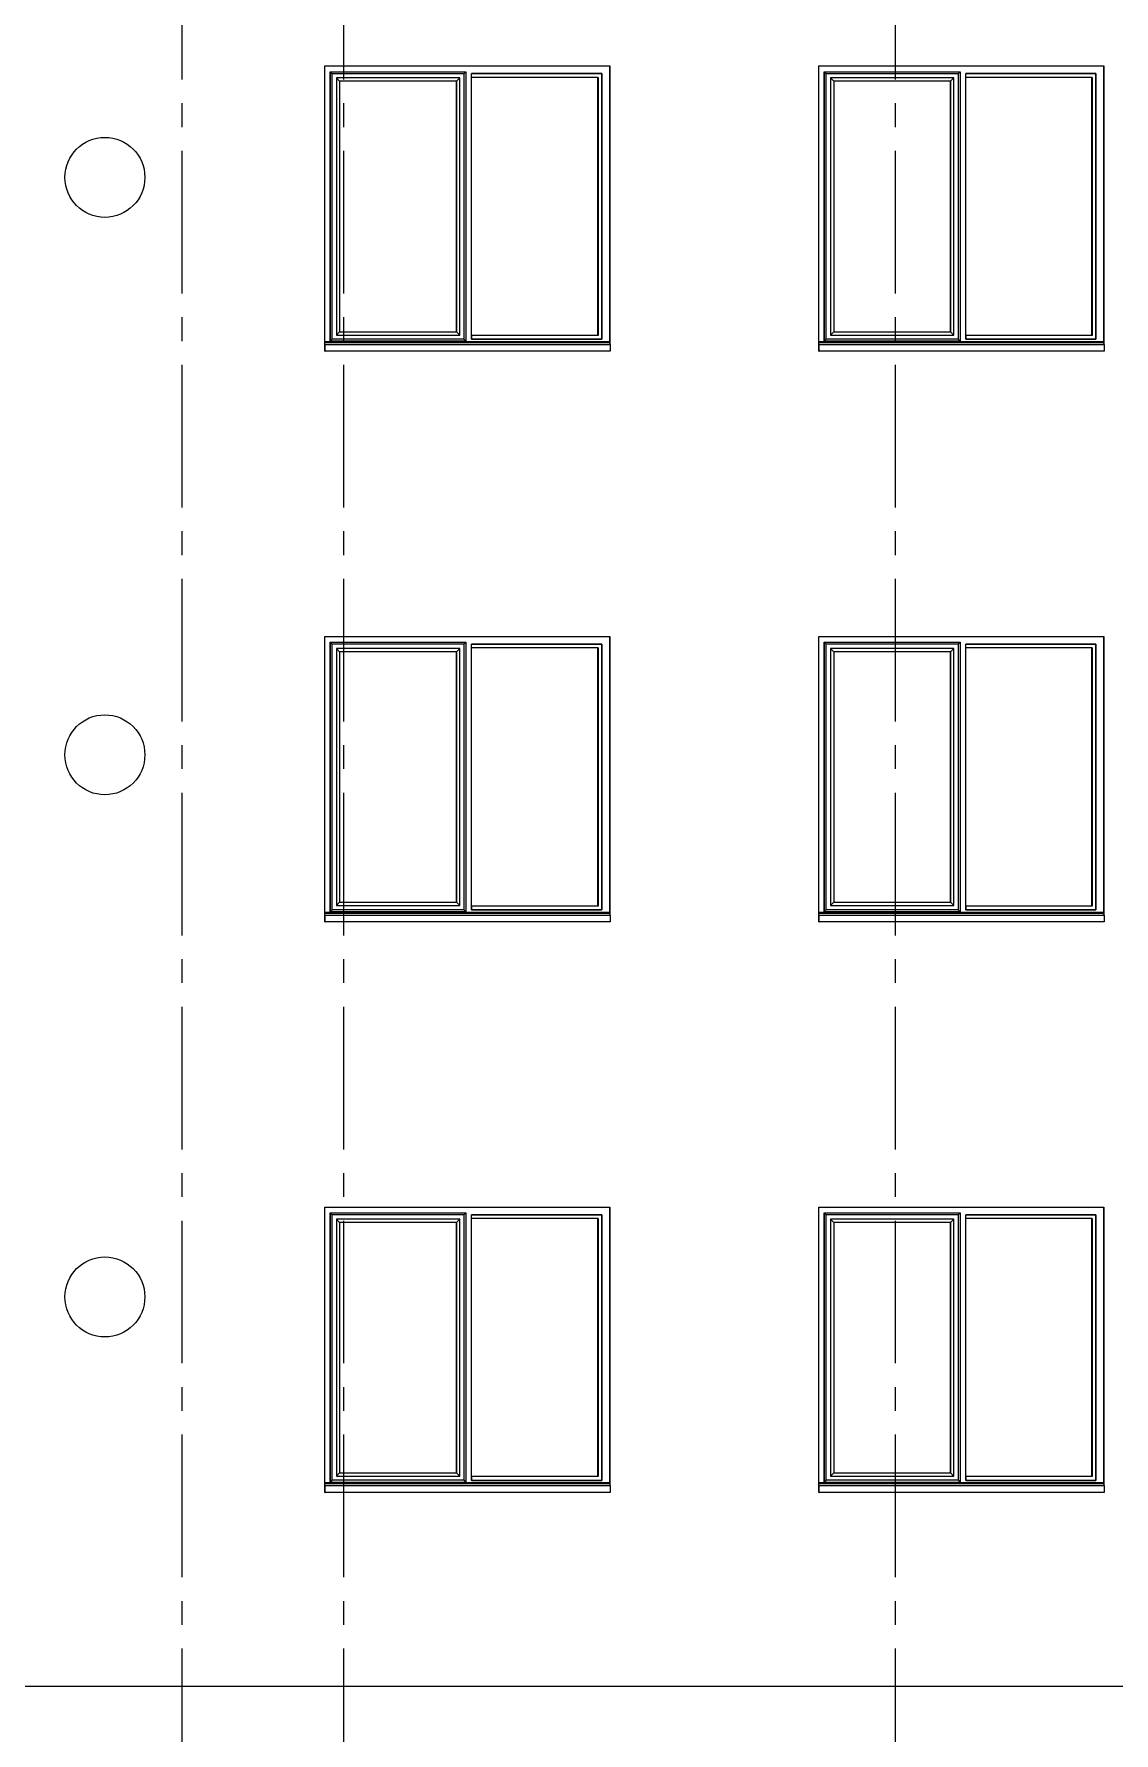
# Model space of a CAD drawing. Header units: millimetres. Extents: x 1373 to 40779, y 1939 to 6439.
# Drawn here: x 27781 to 28348, y 3839 to 4733 of the extents above; entities that cross this region are included whole.
import ezdxf

# ---------------------------------------------------------------- set-up
doc = ezdxf.new("R2010")
doc.units = ezdxf.units.MM
doc.linetypes.add('IMPORT-CENTER2', pattern=[112.5, 75, -12.5, 12.5, -12.5])
for name, color, linetype, lineweight in [('A-FLOR', 192, 'Continuous', 30), ('A-GLAZ', 151, 'Continuous', 18), ('A-WALL', 20, 'Continuous', 9), ('S-GRID', 252, 'IMPORT-CENTER2', 5)]:
    doc.layers.add(name, color=color, linetype=linetype, lineweight=lineweight)
doc.layers.add('Çember', color=7, linetype='Continuous')

msp = doc.modelspace()

# ---------------------------------------------------------------- linework, layer by layer
at = {"layer": 'A-FLOR', "color": 1, "lineweight": 20}
msp.add_line((29078.98, 3863.76), (27240.7, 3863.76), dxfattribs=at)
at = {"layer": 'A-GLAZ'}
for p, q in [((27936.19, 4712.76), (27936.17, 4712.76)), ((27936.17, 4712.76), (27936.17, 4571.06)), ((27936.19, 4571.06), (27936.19, 4712.76)), ((27937.3, 4711.68), (27936.19, 4712.76)), ((27936.19, 4712.76), (28007.63, 4712.76)), ((27937.3, 4572.14), (27937.3, 4711.68)), ((28006.57, 4711.68), (27937.3, 4711.68)), ((27941.19, 4707.76), (27939.47, 4709.5)), ((27939.47, 4709.5), (27939.47, 4574.31)), ((28004.4, 4709.5), (27939.47, 4709.5)), ((28004.4, 4709.5), (28002.63, 4707.76)), ((28004.4, 4574.31), (28004.4, 4709.5)), ((28007.63, 4712.76), (28006.57, 4711.68)), ((28006.57, 4711.68), (28006.57, 4572.14)), ((28007.63, 4712.76), (28007.63, 4571.06)), ((28010.6, 4572.06), (28010.6, 4711.76)), ((28010.6, 4711.76), (28079.03, 4711.76)), ((28010.6, 4709.76), (28010.6, 4711.76)), ((28079.03, 4711.76), (28010.6, 4711.76)), ((28077.04, 4709.76), (28010.6, 4709.76)), ((28076.86, 4574.06), (28076.86, 4709.76)), ((28077.04, 4709.76), (28077.04, 4574.06)), ((28079.03, 4711.76), (28079.03, 4572.06)), ((28079.03, 4572.06), (28079.03, 4711.76)), ((28083.03, 4715.76), (28083.03, 4570.86)), ((28195.95, 4712.76), (28195.92, 4712.76)), ((28195.92, 4712.76), (28195.92, 4571.06)), ((28195.95, 4571.06), (28195.95, 4712.76)), ((28197.05, 4711.68), (28195.95, 4712.76)), ((28195.95, 4712.76), (28267.38, 4712.76)), ((28197.05, 4572.14), (28197.05, 4711.68)), ((28266.33, 4711.68), (28197.05, 4711.68)), ((28200.94, 4707.76), (28199.23, 4709.5)), ((28199.23, 4709.5), (28199.23, 4574.31)), ((28264.15, 4709.5), (28199.23, 4709.5)), ((28264.15, 4709.5), (28262.39, 4707.76)), ((28264.15, 4574.31), (28264.15, 4709.5)), ((28267.38, 4712.76), (28266.33, 4711.68)), ((28266.33, 4711.68), (28266.33, 4572.14)), ((28267.38, 4712.76), (28267.38, 4571.06)), ((28270.35, 4572.06), (28270.35, 4711.76)), ((28270.35, 4711.76), (28338.79, 4711.76)), ((28270.35, 4709.76), (28270.35, 4711.76)), ((28338.79, 4711.76), (28270.35, 4711.76)), ((28336.79, 4709.76), (28270.35, 4709.76)), ((28336.61, 4574.06), (28336.61, 4709.76)), ((28336.79, 4709.76), (28336.79, 4574.06)), ((28338.79, 4711.76), (28338.79, 4572.06)), ((28338.79, 4572.06), (28338.79, 4711.76)), ((28342.78, 4715.76), (28342.78, 4570.86)), ((27941.19, 4707.76), (27941.19, 4576.06)), ((28002.63, 4707.76), (27941.19, 4707.76)), ((28002.55, 4707.76), (28002.55, 4576.06)), ((28002.63, 4576.06), (28002.63, 4707.76)), ((28200.94, 4707.76), (28200.94, 4576.06)), ((28262.39, 4707.76), (28200.94, 4707.76)), ((28262.31, 4707.76), (28262.31, 4576.06)), ((28262.39, 4576.06), (28262.39, 4707.76)), ((27941.19, 4576.06), (27939.47, 4574.31)), ((27939.47, 4574.31), (28004.4, 4574.31)), ((27941.19, 4576.06), (28002.63, 4576.06)), ((28002.63, 4576.06), (28004.4, 4574.31)), ((28077.04, 4574.06), (28010.6, 4574.06)), ((28010.6, 4574.06), (28010.6, 4572.06)), ((28200.94, 4576.06), (28199.23, 4574.31)), ((28199.23, 4574.31), (28264.15, 4574.31)), ((28200.94, 4576.06), (28262.39, 4576.06)), ((28262.39, 4576.06), (28264.15, 4574.31)), ((28336.79, 4574.06), (28270.35, 4574.06)), ((28270.35, 4574.06), (28270.35, 4572.06)), ((27933.39, 4570.86), (28083.03, 4570.86)), ((28083.1, 4570.73), (27933.39, 4570.73)), ((28083.1, 4570.23), (27933.39, 4570.23)), ((27933.55, 4569.14), (27933.39, 4569.71)), ((27933.39, 4565.76), (27933.55, 4565.76)), ((27933.55, 4565.76), (27933.55, 4569.14)), ((28083.41, 4569.14), (27933.55, 4569.14)), ((28083.41, 4565.76), (27933.55, 4565.76)), ((27936.19, 4571.06), (27936.17, 4571.06)), ((27937.3, 4572.14), (27936.19, 4571.06)), ((28007.63, 4571.06), (27936.19, 4571.06)), ((28006.57, 4572.14), (27937.3, 4572.14)), ((28006.57, 4572.14), (28007.63, 4571.06)), ((28079.03, 4572.06), (28010.6, 4572.06)), ((28010.6, 4572.06), (28079.03, 4572.06)), ((28083.03, 4570.86), (28083.1, 4570.73)), ((28083.1, 4570.73), (28083.1, 4570.23)), ((28083.1, 4570.23), (28083.41, 4569.14)), ((28083.41, 4569.14), (28083.41, 4565.76)), ((28193.14, 4570.86), (28342.78, 4570.86)), ((28342.85, 4570.73), (28193.14, 4570.73)), ((28342.85, 4570.23), (28193.14, 4570.23)), ((28193.31, 4569.14), (28193.14, 4569.71)), ((28193.14, 4565.76), (28193.31, 4565.76)), ((28193.31, 4565.76), (28193.31, 4569.14)), ((28343.16, 4569.14), (28193.31, 4569.14)), ((28343.16, 4565.76), (28193.31, 4565.76)), ((28195.95, 4571.06), (28195.92, 4571.06)), ((28197.05, 4572.14), (28195.95, 4571.06)), ((28267.38, 4571.06), (28195.95, 4571.06)), ((28266.33, 4572.14), (28197.05, 4572.14)), ((28266.33, 4572.14), (28267.38, 4571.06)), ((28338.79, 4572.06), (28270.35, 4572.06)), ((28270.35, 4572.06), (28338.79, 4572.06)), ((28342.78, 4570.86), (28342.85, 4570.73)), ((28342.85, 4570.73), (28342.85, 4570.23)), ((28342.85, 4570.23), (28343.16, 4569.14)), ((28343.16, 4569.14), (28343.16, 4565.76)), ((28083.03, 4415.76), (28083.03, 4270.86)), ((28342.78, 4415.76), (28342.78, 4270.86)), ((27936.19, 4412.76), (27936.17, 4412.76)), ((27936.17, 4412.76), (27936.17, 4271.06)), ((27936.19, 4271.06), (27936.19, 4412.76)), ((27937.3, 4411.68), (27936.19, 4412.76)), ((27936.19, 4412.76), (28007.63, 4412.76)), ((27937.3, 4272.14), (27937.3, 4411.68)), ((28006.57, 4411.68), (27937.3, 4411.68)), ((27941.19, 4407.76), (27939.47, 4409.5)), ((27939.47, 4409.5), (27939.47, 4274.31)), ((28004.4, 4409.5), (27939.47, 4409.5)), ((27941.19, 4407.76), (27941.19, 4276.06)), ((28002.63, 4407.76), (27941.19, 4407.76)), ((28002.55, 4407.76), (28002.55, 4276.06)), ((28004.4, 4409.5), (28002.63, 4407.76)), ((28002.63, 4276.06), (28002.63, 4407.76)), ((28004.4, 4274.31), (28004.4, 4409.5)), ((28007.63, 4412.76), (28006.57, 4411.68)), ((28006.57, 4411.68), (28006.57, 4272.14)), ((28007.63, 4412.76), (28007.63, 4271.06)), ((28010.6, 4272.06), (28010.6, 4411.76)), ((28010.6, 4411.76), (28079.03, 4411.76)), ((28010.6, 4409.76), (28010.6, 4411.76)), ((28079.03, 4411.76), (28010.6, 4411.76)), ((28077.04, 4409.76), (28010.6, 4409.76)), ((28076.86, 4274.06), (28076.86, 4409.76)), ((28077.04, 4409.76), (28077.04, 4274.06)), ((28079.03, 4411.76), (28079.03, 4272.06)), ((28079.03, 4272.06), (28079.03, 4411.76)), ((28195.95, 4412.76), (28195.92, 4412.76)), ((28195.92, 4412.76), (28195.92, 4271.06)), ((28195.95, 4271.06), (28195.95, 4412.76)), ((28197.05, 4411.68), (28195.95, 4412.76)), ((28195.95, 4412.76), (28267.38, 4412.76)), ((28197.05, 4272.14), (28197.05, 4411.68)), ((28266.33, 4411.68), (28197.05, 4411.68)), ((28200.94, 4407.76), (28199.23, 4409.5)), ((28199.23, 4409.5), (28199.23, 4274.31)), ((28264.15, 4409.5), (28199.23, 4409.5)), ((28200.94, 4407.76), (28200.94, 4276.06)), ((28262.39, 4407.76), (28200.94, 4407.76)), ((28262.31, 4407.76), (28262.31, 4276.06)), ((28264.15, 4409.5), (28262.39, 4407.76)), ((28262.39, 4276.06), (28262.39, 4407.76)), ((28264.15, 4274.31), (28264.15, 4409.5)), ((28267.38, 4412.76), (28266.33, 4411.68)), ((28266.33, 4411.68), (28266.33, 4272.14)), ((28267.38, 4412.76), (28267.38, 4271.06)), ((28270.35, 4272.06), (28270.35, 4411.76)), ((28270.35, 4411.76), (28338.79, 4411.76)), ((28270.35, 4409.76), (28270.35, 4411.76)), ((28338.79, 4411.76), (28270.35, 4411.76)), ((28336.79, 4409.76), (28270.35, 4409.76)), ((28336.61, 4274.06), (28336.61, 4409.76)), ((28336.79, 4409.76), (28336.79, 4274.06)), ((28338.79, 4411.76), (28338.79, 4272.06)), ((28338.79, 4272.06), (28338.79, 4411.76)), ((27933.39, 4270.86), (28083.03, 4270.86)), ((28083.1, 4270.73), (27933.39, 4270.73)), ((28083.1, 4270.23), (27933.39, 4270.23)), ((27936.19, 4271.06), (27936.17, 4271.06)), ((27937.3, 4272.14), (27936.19, 4271.06)), ((28007.63, 4271.06), (27936.19, 4271.06)), ((28006.57, 4272.14), (27937.3, 4272.14)), ((27941.19, 4276.06), (27939.47, 4274.31)), ((27939.47, 4274.31), (28004.4, 4274.31)), ((27941.19, 4276.06), (28002.63, 4276.06)), ((28002.63, 4276.06), (28004.4, 4274.31)), ((28006.57, 4272.14), (28007.63, 4271.06)), ((28077.04, 4274.06), (28010.6, 4274.06)), ((28010.6, 4274.06), (28010.6, 4272.06)), ((28079.03, 4272.06), (28010.6, 4272.06)), ((28010.6, 4272.06), (28079.03, 4272.06)), ((28083.03, 4270.86), (28083.1, 4270.73)), ((28083.1, 4270.73), (28083.1, 4270.23)), ((28083.1, 4270.23), (28083.41, 4269.14)), ((28193.14, 4270.86), (28342.78, 4270.86)), ((28342.85, 4270.73), (28193.14, 4270.73)), ((28342.85, 4270.23), (28193.14, 4270.23)), ((28195.95, 4271.06), (28195.92, 4271.06)), ((28197.05, 4272.14), (28195.95, 4271.06)), ((28267.38, 4271.06), (28195.95, 4271.06)), ((28266.33, 4272.14), (28197.05, 4272.14)), ((28200.94, 4276.06), (28199.23, 4274.31)), ((28199.23, 4274.31), (28264.15, 4274.31)), ((28200.94, 4276.06), (28262.39, 4276.06)), ((28262.39, 4276.06), (28264.15, 4274.31)), ((28266.33, 4272.14), (28267.38, 4271.06)), ((28336.79, 4274.06), (28270.35, 4274.06)), ((28270.35, 4274.06), (28270.35, 4272.06)), ((28338.79, 4272.06), (28270.35, 4272.06)), ((28270.35, 4272.06), (28338.79, 4272.06)), ((28342.78, 4270.86), (28342.85, 4270.73)), ((28342.85, 4270.73), (28342.85, 4270.23)), ((28342.85, 4270.23), (28343.16, 4269.14)), ((27933.55, 4269.14), (27933.39, 4269.71)), ((27933.39, 4265.76), (27933.55, 4265.76)), ((27933.55, 4265.76), (27933.55, 4269.14)), ((28083.41, 4269.14), (27933.55, 4269.14)), ((28083.41, 4265.76), (27933.55, 4265.76)), ((28083.41, 4269.14), (28083.41, 4265.76)), ((28193.31, 4269.14), (28193.14, 4269.71)), ((28193.14, 4265.76), (28193.31, 4265.76)), ((28193.31, 4265.76), (28193.31, 4269.14)), ((28343.16, 4269.14), (28193.31, 4269.14)), ((28343.16, 4265.76), (28193.31, 4265.76)), ((28343.16, 4269.14), (28343.16, 4265.76)), ((27936.19, 4112.76), (27936.17, 4112.76)), ((27936.17, 4112.76), (27936.17, 3971.06)), ((27936.19, 3971.06), (27936.19, 4112.76)), ((27937.3, 4111.68), (27936.19, 4112.76)), ((27936.19, 4112.76), (28007.63, 4112.76)), ((27937.3, 3972.14), (27937.3, 4111.68)), ((28006.57, 4111.68), (27937.3, 4111.68)), ((27941.19, 4107.76), (27939.47, 4109.5)), ((27939.47, 4109.5), (27939.47, 3974.31)), ((28004.4, 4109.5), (27939.47, 4109.5)), ((28004.4, 4109.5), (28002.63, 4107.76)), ((28004.4, 3974.31), (28004.4, 4109.5)), ((28007.63, 4112.76), (28006.57, 4111.68)), ((28006.57, 4111.68), (28006.57, 3972.14)), ((28007.63, 4112.76), (28007.63, 3971.06)), ((28010.6, 3972.06), (28010.6, 4111.76)), ((28010.6, 4111.76), (28079.03, 4111.76)), ((28010.6, 4109.76), (28010.6, 4111.76)), ((28079.03, 4111.76), (28010.6, 4111.76)), ((28077.04, 4109.76), (28010.6, 4109.76)), ((28076.86, 3974.06), (28076.86, 4109.76)), ((28077.04, 4109.76), (28077.04, 3974.06)), ((28079.03, 4111.76), (28079.03, 3972.06)), ((28079.03, 3972.06), (28079.03, 4111.76)), ((28083.03, 4115.76), (28083.03, 3970.86)), ((28195.95, 4112.76), (28195.92, 4112.76)), ((28195.92, 4112.76), (28195.92, 3971.06)), ((28195.95, 3971.06), (28195.95, 4112.76)), ((28197.05, 4111.68), (28195.95, 4112.76)), ((28195.95, 4112.76), (28267.38, 4112.76)), ((28197.05, 3972.14), (28197.05, 4111.68)), ((28266.33, 4111.68), (28197.05, 4111.68)), ((28200.94, 4107.76), (28199.23, 4109.5)), ((28199.23, 4109.5), (28199.23, 3974.31)), ((28264.15, 4109.5), (28199.23, 4109.5)), ((28264.15, 4109.5), (28262.39, 4107.76)), ((28264.15, 3974.31), (28264.15, 4109.5)), ((28267.38, 4112.76), (28266.33, 4111.68)), ((28266.33, 4111.68), (28266.33, 3972.14)), ((28267.38, 4112.76), (28267.38, 3971.06)), ((28270.35, 3972.06), (28270.35, 4111.76)), ((28270.35, 4111.76), (28338.79, 4111.76)), ((28270.35, 4109.76), (28270.35, 4111.76)), ((28338.79, 4111.76), (28270.35, 4111.76)), ((28336.79, 4109.76), (28270.35, 4109.76)), ((28336.61, 3974.06), (28336.61, 4109.76)), ((28336.79, 4109.76), (28336.79, 3974.06)), ((28338.79, 4111.76), (28338.79, 3972.06)), ((28338.79, 3972.06), (28338.79, 4111.76)), ((28342.78, 4115.76), (28342.78, 3970.86)), ((27941.19, 4107.76), (27941.19, 3976.06)), ((28002.63, 4107.76), (27941.19, 4107.76)), ((28002.55, 4107.76), (28002.55, 3976.06)), ((28002.63, 3976.06), (28002.63, 4107.76)), ((28200.94, 4107.76), (28200.94, 3976.06)), ((28262.39, 4107.76), (28200.94, 4107.76)), ((28262.31, 4107.76), (28262.31, 3976.06)), ((28262.39, 3976.06), (28262.39, 4107.76)), ((27941.19, 3976.06), (27939.47, 3974.31)), ((27941.19, 3976.06), (28002.63, 3976.06)), ((28002.63, 3976.06), (28004.4, 3974.31)), ((28200.94, 3976.06), (28199.23, 3974.31)), ((28200.94, 3976.06), (28262.39, 3976.06)), ((28262.39, 3976.06), (28264.15, 3974.31)), ((27933.39, 3970.86), (28083.03, 3970.86)), ((28083.1, 3970.73), (27933.39, 3970.73)), ((28083.1, 3970.23), (27933.39, 3970.23)), ((27933.55, 3969.14), (27933.39, 3969.71)), ((27933.55, 3965.76), (27933.55, 3969.14)), ((28083.41, 3969.14), (27933.55, 3969.14)), ((27936.19, 3971.06), (27936.17, 3971.06)), ((27937.3, 3972.14), (27936.19, 3971.06)), ((28007.63, 3971.06), (27936.19, 3971.06)), ((28006.57, 3972.14), (27937.3, 3972.14)), ((27939.47, 3974.31), (28004.4, 3974.31)), ((28006.57, 3972.14), (28007.63, 3971.06)), ((28077.04, 3974.06), (28010.6, 3974.06)), ((28010.6, 3974.06), (28010.6, 3972.06)), ((28079.03, 3972.06), (28010.6, 3972.06)), ((28010.6, 3972.06), (28079.03, 3972.06)), ((28083.03, 3970.86), (28083.1, 3970.73)), ((28083.1, 3970.73), (28083.1, 3970.23)), ((28083.1, 3970.23), (28083.41, 3969.14)), ((28083.41, 3969.14), (28083.41, 3965.76)), ((28193.14, 3970.86), (28342.78, 3970.86)), ((28342.85, 3970.73), (28193.14, 3970.73)), ((28342.85, 3970.23), (28193.14, 3970.23)), ((28193.31, 3969.14), (28193.14, 3969.71)), ((28193.31, 3965.76), (28193.31, 3969.14)), ((28343.16, 3969.14), (28193.31, 3969.14)), ((28195.95, 3971.06), (28195.92, 3971.06)), ((28197.05, 3972.14), (28195.95, 3971.06)), ((28267.38, 3971.06), (28195.95, 3971.06)), ((28266.33, 3972.14), (28197.05, 3972.14)), ((28199.23, 3974.31), (28264.15, 3974.31)), ((28266.33, 3972.14), (28267.38, 3971.06)), ((28336.79, 3974.06), (28270.35, 3974.06)), ((28270.35, 3974.06), (28270.35, 3972.06)), ((28338.79, 3972.06), (28270.35, 3972.06)), ((28270.35, 3972.06), (28338.79, 3972.06)), ((28342.78, 3970.86), (28342.85, 3970.73)), ((28342.85, 3970.73), (28342.85, 3970.23)), ((28342.85, 3970.23), (28343.16, 3969.14)), ((28343.16, 3969.14), (28343.16, 3965.76)), ((27933.39, 3965.76), (27933.55, 3965.76)), ((28083.41, 3965.76), (27933.55, 3965.76)), ((28193.14, 3965.76), (28193.31, 3965.76)), ((28343.16, 3965.76), (28193.31, 3965.76))]:
    msp.add_line(p, q, dxfattribs=at)
at = {"layer": 'A-WALL'}
for p, q in [((27933.39, 4565.76), (27933.39, 4715.76)), ((27933.39, 4715.76), (28083.25, 4715.76)), ((28083.25, 4715.76), (28083.25, 4569.71)), ((28193.14, 4565.76), (28193.14, 4715.76)), ((28193.14, 4715.76), (28343, 4715.76)), ((28343, 4715.76), (28343, 4569.71)), ((27933.39, 4265.76), (27933.39, 4415.76)), ((27933.39, 4415.76), (28083.25, 4415.76)), ((28083.25, 4415.76), (28083.25, 4269.71)), ((28193.14, 4265.76), (28193.14, 4415.76)), ((28193.14, 4415.76), (28343, 4415.76)), ((28343, 4415.76), (28343, 4269.71)), ((27933.39, 3965.76), (27933.39, 4115.76)), ((27933.39, 4115.76), (28083.25, 4115.76)), ((28083.25, 4115.76), (28083.25, 3969.71)), ((28193.14, 3965.76), (28193.14, 4115.76)), ((28193.14, 4115.76), (28343, 4115.76)), ((28343, 4115.76), (28343, 3969.71))]:
    msp.add_line(p, q, dxfattribs=at)
at = {"layer": 'S-GRID', "lineweight": 18}
for p, q in [((27858.46, 3021.14), (27858.46, 5522.12)), ((27943.46, 3021.14), (27943.46, 5522.12)), ((28233.46, 3021.14), (28233.46, 5522.12))]:
    msp.add_line(p, q, dxfattribs=at)
at = {"layer": 'Çember', "color": 1, "linetype": 'Continuous', "lineweight": 5}
for centre in [(27817.78, 4657.2), (27817.78, 4353.58), (27817.78, 4068.56)]:
    msp.add_circle(centre, 21.02, dxfattribs=at)

doc.saveas('drawing.dxf')
